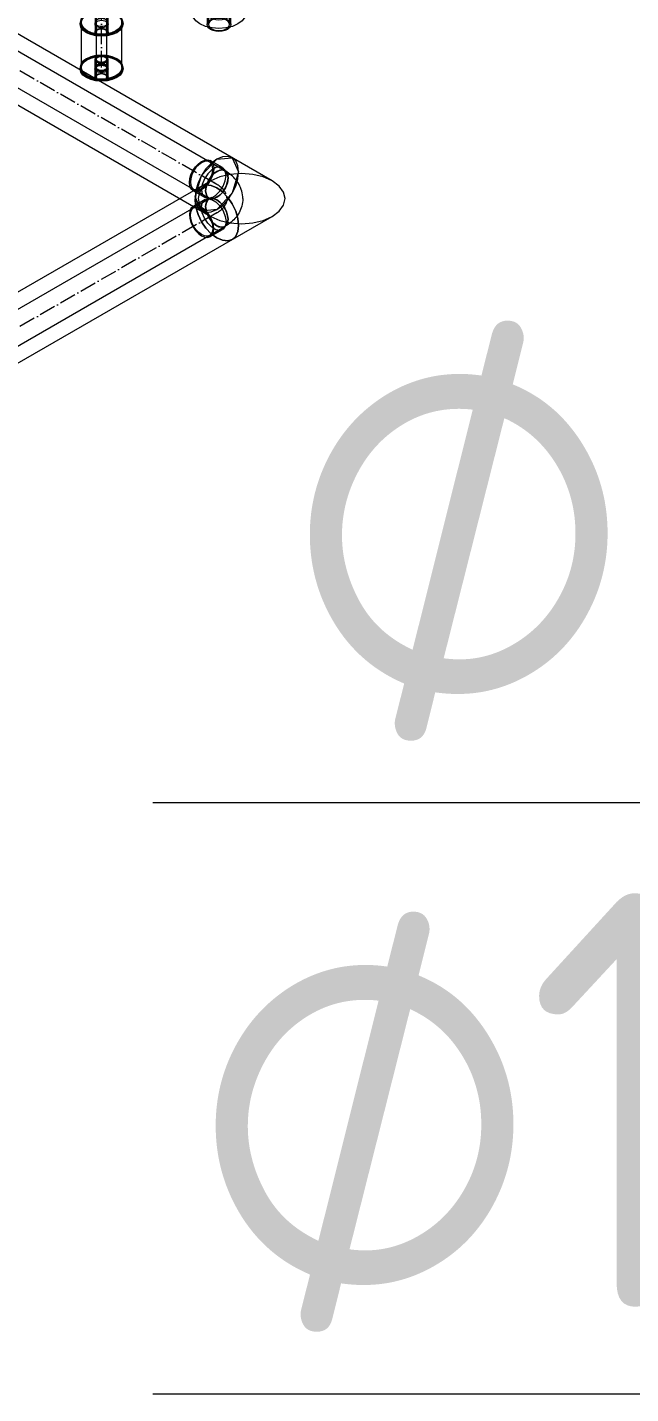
# Model space of a CAD drawing. Header units: millimetres. Extents: x -88595 to 880822, y -1054509 to -148035.
# Drawn here: x 431876 to 432240, y -326382 to -325558 of the extents above; entities that cross this region are included whole.
import ezdxf

# ---------------------------------------------------------------- set-up
doc = ezdxf.new("R2010")
doc.units = ezdxf.units.MM
doc.linetypes.add('$12$ADSK_Осевая', pattern=[14, 10, -2, 0, -2])
doc.linetypes.add('$13$ADSK_Осевая', pattern=[14, 10, -2, 0, -2])
for name, color, linetype, lineweight in [('Изоляция', 7, 'Continuous', 18), ('Марки', 7, 'Continuous', 20), ('Трубопровод', 7, 'Continuous', 18), ('Трубопроводы', 7, 'Continuous', 18)]:
    doc.layers.add(name, color=color, linetype=linetype, lineweight=lineweight)
doc.styles.add('$10$GOST Common', font='GOST_Common.ttf', dxfattribs={"width": 0.9, "height": 250})
doc.styles.add('$6$GOST Common_1', font='GOST_Common.ttf', dxfattribs={"width": 0.9, "height": 250})

# ---------------------------------------------------------------- blocks, each defined once
blk = doc.blocks.new('$0$ADSK_МедьПайка_Отвод - Отвод медный под пайку двухраструбный-3266886-В_ОВ3_3')
at = {"layer": 'Трубопроводы', "color": 134, "true_color": 0x00a6a6}
for p, q in [((-8062.68, 5019.49), (-8070.04, 5023.74)), ((-8062.24, 5020.26), (-8069.59, 5024.51)), ((-8060.84, 5018.43), (-8062.68, 5019.49)), ((-8059.83, 5017.52), (-8061.13, 5019.27)), ((-8080.01, 5006.47), (-8072.65, 5002.23)), ((-8079.56, 5007.24), (-8072.21, 5003)), ((-8072.65, 5001), (-8080.01, 4996.75)), ((-8072.21, 5000.22), (-8079.56, 4995.98)), ((-8072.21, 5003), (-8070.37, 5001.93)), ((-8070.37, 5001.29), (-8072.21, 5000.22)), ((-8071.24, 5001.77), (-8069.07, 5001.51)), ((-8069.07, 5001.71), (-8071.24, 5001.46)), ((-8070.04, 4979.48), (-8062.68, 4983.73)), ((-8069.59, 4978.71), (-8062.24, 4982.96)), ((-8062.68, 4983.73), (-8060.84, 4984.79)), ((-8061.13, 4983.95), (-8059.83, 4985.7))]:
    blk.add_line(p, q, dxfattribs=at)
for points in [[(-8082.16, 5011.24, 0), (-8081.91, 5013.58, 0), (-8081.18, 5016.06, 0), (-8080.01, 5018.5, 0), (-8078.48, 5020.73, 0), (-8076.7, 5022.6, 0), (-8074.8, 5023.99, 0), (-8072.89, 5024.81, 0), (-8071.12, 5024.98, 0), (-8069.59, 5024.51, 0), (-8068.42, 5023.43, 0), (-8067.68, 5021.8, 0), (-8067.43, 5019.74, 0)], [(-8068.06, 5019.38, 0), (-8068.29, 5021.26, 0), (-8068.97, 5022.75, 0), (-8070.04, 5023.74, 0), (-8071.43, 5024.17, 0), (-8073.05, 5024.01, 0), (-8074.8, 5023.27, 0), (-8076.54, 5022, 0), (-8078.17, 5020.28, 0), (-8079.56, 5018.24, 0), (-8080.63, 5016.01, 0), (-8081.3, 5013.75, 0), (-8081.53, 5011.6, 0)], [(-8067.43, 5019.74, 0), (-8067.68, 5017.4, 0), (-8068.42, 5014.92, 0), (-8069.59, 5012.48, 0), (-8071.12, 5010.25, 0), (-8072.89, 5008.38, 0), (-8074.8, 5006.99, 0), (-8076.7, 5006.18, 0), (-8078.48, 5006, 0), (-8080.01, 5006.47, 0), (-8081.18, 5007.56, 0), (-8081.91, 5009.18, 0), (-8082.16, 5011.24, 0)], [(-8081.53, 5011.6, 0), (-8081.3, 5009.72, 0), (-8080.63, 5008.23, 0), (-8079.56, 5007.24, 0), (-8078.17, 5006.81, 0), (-8076.54, 5006.97, 0), (-8074.8, 5007.71, 0), (-8073.05, 5008.99, 0), (-8071.43, 5010.7, 0), (-8070.04, 5012.74, 0), (-8068.97, 5014.97, 0), (-8068.29, 5017.23, 0), (-8068.06, 5019.38, 0)], [(-8060.08, 5015.5, 0), (-8060.52, 5018.15, 0), (-8061.8, 5019.97, 0), (-8063.76, 5020.74, 0), (-8066.17, 5020.36, 0), (-8068.72, 5018.88, 0), (-8071.13, 5016.48, 0), (-8073.09, 5013.45, 0), (-8074.37, 5010.16, 0), (-8074.81, 5006.99, 0)], [(-8074.81, 5006.99, 0), (-8074.37, 5004.34, 0), (-8073.09, 5002.52, 0), (-8071.13, 5001.75, 0), (-8068.72, 5002.13, 0), (-8066.17, 5003.61, 0), (-8063.76, 5006.01, 0), (-8061.8, 5009.04, 0), (-8060.52, 5012.33, 0), (-8060.08, 5015.5, 0)], [(-8072.34, 5006.3, 0), (-8071.93, 5009.19, 0), (-8070.76, 5012.2, 0), (-8068.97, 5014.98, 0), (-8066.77, 5017.17, 0), (-8064.44, 5018.52, 0), (-8062.24, 5018.86, 0), (-8060.45, 5018.16, 0), (-8059.28, 5016.5, 0), (-8058.87, 5014.07, 0)], [(-8072.34, 5006.3, 0), (-8072.11, 5008.44, 0), (-8071.44, 5010.7, 0), (-8070.37, 5012.93, 0), (-8068.97, 5014.97, 0), (-8067.35, 5016.69, 0), (-8065.61, 5017.96, 0), (-8063.86, 5018.7, 0), (-8062.24, 5018.86, 0), (-8060.84, 5018.43, 0), (-8059.77, 5017.44, 0), (-8059.1, 5015.95, 0), (-8058.87, 5014.07, 0)], [(-8049.93, 5001.61, 0), (-8049.97, 5002.75, 0), (-8050.09, 5003.89, 0), (-8050.28, 5005.01, 0), (-8050.55, 5006.11, 0), (-8050.89, 5007.17, 0), (-8051.29, 5008.21, 0), (-8051.75, 5009.21, 0), (-8052.26, 5010.17, 0), (-8052.82, 5011.08, 0), (-8053.43, 5011.96, 0), (-8054.07, 5012.79, 0), (-8054.75, 5013.59, 0), (-8055.47, 5014.34, 0), (-8056.21, 5015.06, 0), (-8056.98, 5015.74, 0), (-8057.77, 5016.38, 0), (-8058.59, 5016.99, 0), (-8059.43, 5017.56, 0), (-8060.29, 5018.1, 0), (-8060.84, 5018.43, 0)], [(-8058.87, 5014.07, 0), (-8059.28, 5011.18, 0), (-8060.45, 5008.17, 0), (-8062.24, 5005.39, 0), (-8064.44, 5003.2, 0), (-8066.77, 5001.85, 0), (-8068.97, 5001.5, 0), (-8070.76, 5002.21, 0), (-8071.93, 5003.87, 0), (-8072.34, 5006.3, 0)], [(-8058.87, 5014.07, 0), (-8059.1, 5011.93, 0), (-8059.77, 5009.66, 0), (-8060.84, 5007.43, 0), (-8062.24, 5005.39, 0), (-8063.86, 5003.68, 0), (-8065.61, 5002.41, 0), (-8067.35, 5001.67, 0), (-8068.97, 5001.5, 0), (-8070.37, 5001.93, 0), (-8071.44, 5002.93, 0), (-8072.11, 5004.41, 0), (-8072.34, 5006.3, 0)], [(-8074.81, 4996.23, 0), (-8074.36, 4998.88, 0), (-8073.09, 5000.7, 0), (-8071.13, 5001.47, 0), (-8068.72, 5001.09, 0), (-8066.16, 4999.61, 0), (-8063.76, 4997.21, 0), (-8061.8, 4994.18, 0), (-8060.52, 4990.89, 0), (-8060.08, 4987.72, 0)], [(-8058.87, 4989.15, 0), (-8059.28, 4992.04, 0), (-8060.45, 4995.06, 0), (-8062.24, 4997.83, 0), (-8064.44, 5000.02, 0), (-8066.77, 5001.37, 0), (-8068.97, 5001.72, 0), (-8070.76, 5001.02, 0), (-8071.93, 4999.35, 0), (-8072.34, 4996.93, 0)], [(-8058.87, 4989.15, 0), (-8059.1, 4991.29, 0), (-8059.77, 4993.56, 0), (-8060.84, 4995.79, 0), (-8062.24, 4997.83, 0), (-8063.86, 4999.54, 0), (-8065.61, 5000.81, 0), (-8067.35, 5001.56, 0), (-8068.97, 5001.72, 0), (-8070.37, 5001.29, 0), (-8071.44, 5000.29, 0), (-8072.11, 4998.81, 0), (-8072.34, 4996.93, 0)], [(-8068.78, 5002.54, 0), (-8068.79, 5002.53, 0), (-8068.82, 5002.49, 0), (-8068.87, 5002.42, 0), (-8068.95, 5002.33, 0), (-8069.06, 5002.22, 0), (-8069.2, 5002.1, 0), (-8069.37, 5001.96, 0), (-8069.57, 5001.8, 0), (-8069.81, 5001.64, 0), (-8070.07, 5001.47, 0), (-8070.36, 5001.29, 0), (-8070.37, 5001.29, 0)], [(-8068.78, 5000.68, 0), (-8068.79, 5000.69, 0), (-8068.82, 5000.73, 0), (-8068.87, 5000.8, 0), (-8068.95, 5000.89, 0), (-8069.06, 5001, 0), (-8069.2, 5001.12, 0), (-8069.37, 5001.27, 0), (-8069.57, 5001.42, 0), (-8069.81, 5001.58, 0), (-8070.07, 5001.75, 0), (-8070.36, 5001.93, 0), (-8070.37, 5001.93, 0)], [(-8068.98, 5001.61, 0), (-8068.97, 5001.78, 0), (-8068.96, 5001.95, 0), (-8068.93, 5002.11, 0), (-8068.9, 5002.24, 0), (-8068.86, 5002.36, 0), (-8068.83, 5002.45, 0), (-8068.8, 5002.51, 0), (-8068.78, 5002.54, 0), (-8068.78, 5002.54, 0)], [(-8068.98, 5001.61, 0), (-8068.97, 5001.44, 0), (-8068.96, 5001.27, 0), (-8068.93, 5001.11, 0), (-8068.9, 5000.98, 0), (-8068.86, 5000.86, 0), (-8068.83, 5000.78, 0), (-8068.8, 5000.71, 0), (-8068.78, 5000.68, 0), (-8068.78, 5000.68, 0)], [(-8049.93, 5001.61, 0), (-8049.97, 5000.47, 0), (-8050.09, 4999.33, 0), (-8050.28, 4998.21, 0), (-8050.55, 4997.11, 0), (-8050.89, 4996.05, 0), (-8051.29, 4995.01, 0), (-8051.75, 4994.01, 0), (-8052.26, 4993.06, 0), (-8052.82, 4992.14, 0), (-8053.43, 4991.26, 0), (-8054.07, 4990.43, 0), (-8054.75, 4989.63, 0), (-8055.47, 4988.88, 0), (-8056.21, 4988.16, 0), (-8056.98, 4987.49, 0), (-8057.77, 4986.84, 0), (-8058.59, 4986.23, 0), (-8059.43, 4985.66, 0), (-8060.29, 4985.12, 0), (-8060.84, 4984.79, 0)], [(-8067.43, 4983.48, 0), (-8067.68, 4985.82, 0), (-8068.42, 4988.3, 0), (-8069.59, 4990.74, 0), (-8071.12, 4992.97, 0), (-8072.89, 4994.84, 0), (-8074.8, 4996.23, 0), (-8076.7, 4997.04, 0), (-8078.48, 4997.22, 0), (-8080.01, 4996.75, 0), (-8081.18, 4995.66, 0), (-8081.91, 4994.04, 0), (-8082.16, 4991.98, 0)], [(-8082.16, 4991.98, 0), (-8081.91, 4989.64, 0), (-8081.18, 4987.16, 0), (-8080.01, 4984.72, 0), (-8078.48, 4982.49, 0), (-8076.7, 4980.62, 0), (-8074.8, 4979.23, 0), (-8072.89, 4978.42, 0), (-8071.12, 4978.24, 0), (-8069.59, 4978.71, 0), (-8068.42, 4979.8, 0), (-8067.68, 4981.42, 0), (-8067.43, 4983.48, 0)], [(-8081.53, 4991.62, 0), (-8081.3, 4993.5, 0), (-8080.63, 4994.99, 0), (-8079.56, 4995.98, 0), (-8078.17, 4996.41, 0), (-8076.54, 4996.25, 0), (-8074.8, 4995.51, 0), (-8073.05, 4994.24, 0), (-8071.43, 4992.52, 0), (-8070.04, 4990.48, 0), (-8068.97, 4988.25, 0), (-8068.29, 4985.99, 0), (-8068.06, 4983.84, 0)], [(-8068.06, 4983.84, 0), (-8068.29, 4981.96, 0), (-8068.97, 4980.47, 0), (-8070.04, 4979.48, 0), (-8071.43, 4979.05, 0), (-8073.05, 4979.21, 0), (-8074.8, 4979.95, 0), (-8076.54, 4981.22, 0), (-8078.17, 4982.94, 0), (-8079.56, 4984.98, 0), (-8080.63, 4987.21, 0), (-8081.3, 4989.47, 0), (-8081.53, 4991.62, 0)], [(-8060.08, 4987.72, 0), (-8060.52, 4985.07, 0), (-8061.8, 4983.25, 0), (-8063.76, 4982.49, 0), (-8066.16, 4982.86, 0), (-8068.72, 4984.34, 0), (-8071.13, 4986.74, 0), (-8073.09, 4989.77, 0), (-8074.36, 4993.06, 0), (-8074.81, 4996.23, 0)], [(-8072.34, 4996.93, 0), (-8071.93, 4994.03, 0), (-8070.76, 4991.02, 0), (-8068.97, 4988.25, 0), (-8066.77, 4986.05, 0), (-8064.44, 4984.7, 0), (-8062.24, 4984.36, 0), (-8060.45, 4985.06, 0), (-8059.28, 4986.72, 0), (-8058.87, 4989.15, 0)], [(-8072.34, 4996.93, 0), (-8072.11, 4994.78, 0), (-8071.44, 4992.52, 0), (-8070.37, 4990.29, 0), (-8068.97, 4988.25, 0), (-8067.35, 4986.53, 0), (-8065.61, 4985.26, 0), (-8063.86, 4984.52, 0), (-8062.24, 4984.36, 0), (-8060.84, 4984.79, 0), (-8059.77, 4985.78, 0), (-8059.1, 4987.27, 0), (-8058.87, 4989.15, 0)]]:
    blk.add_polyline3d(points, dxfattribs=at)
blk = doc.blocks.new('$0$ADSK_МедьПайка_Муфта - Муфта медная под пайку-V116-В_ОВ3_3')
at = {"layer": 'Трубопроводы', "color": 190, "true_color": 0x8000ff}
for p, q in [((-8138.97, 5085.51), (-8138.97, 5080.7)), ((-8138.21, 5085.51), (-8138.21, 5074.9)), ((-8131.86, 5074.9), (-8131.86, 5085.51)), ((-8131.1, 5080.7), (-8131.1, 5085.51)), ((-8138.97, 5079.72), (-8138.97, 5074.9)), ((-8131.1, 5074.9), (-8131.1, 5079.72))]:
    blk.add_line(p, q, dxfattribs=at)
for points in [[(-8132.25, 5087.12, 0), (-8133.07, 5087.48, 0), (-8134.02, 5087.71, 0), (-8135.04, 5087.79, 0), (-8136.05, 5087.71, 0), (-8137, 5087.48, 0), (-8137.82, 5087.12, 0), (-8138.44, 5086.65, 0), (-8138.84, 5086.1, 0), (-8138.97, 5085.51, 0), (-8138.84, 5084.93, 0), (-8138.44, 5084.38, 0), (-8137.82, 5083.91, 0)], [(-8132.25, 5082.3, 0), (-8133.07, 5082.66, 0), (-8134.02, 5082.89, 0), (-8135.04, 5082.97, 0), (-8136.05, 5082.89, 0), (-8137, 5082.66, 0), (-8137.82, 5082.3, 0), (-8138.44, 5081.83, 0), (-8138.84, 5081.29, 0), (-8138.97, 5080.7, 0), (-8138.84, 5080.11, 0), (-8138.44, 5079.56, 0), (-8137.82, 5079.09, 0)], [(-8137.82, 5078.11, 0), (-8138.44, 5078.58, 0), (-8138.84, 5079.13, 0), (-8138.97, 5079.72, 0), (-8138.84, 5080.31, 0), (-8138.44, 5080.85, 0), (-8137.82, 5081.32, 0), (-8137, 5081.69, 0), (-8136.05, 5081.91, 0), (-8135.04, 5081.99, 0), (-8134.02, 5081.91, 0), (-8133.07, 5081.69, 0), (-8132.25, 5081.32, 0)], [(-8138.37, 5079.49, 0), (-8138.44, 5079.55, 0), (-8138.49, 5079.62, 0), (-8138.55, 5079.68, 0), (-8138.59, 5079.74, 0), (-8138.63, 5079.79, 0), (-8138.66, 5079.85, 0), (-8138.69, 5079.9, 0), (-8138.71, 5079.95, 0), (-8138.73, 5080, 0), (-8138.75, 5080.04, 0), (-8138.76, 5080.09, 0), (-8138.76, 5080.13, 0), (-8138.77, 5080.17, 0), (-8138.77, 5080.21, 0), (-8138.77, 5080.25, 0), (-8138.76, 5080.29, 0), (-8138.76, 5080.33, 0), (-8138.75, 5080.37, 0), (-8138.73, 5080.42, 0), (-8138.71, 5080.47, 0), (-8138.69, 5080.52, 0), (-8138.66, 5080.57, 0), (-8138.63, 5080.63, 0), (-8138.59, 5080.68, 0), (-8138.54, 5080.74, 0), (-8138.49, 5080.8, 0), (-8138.43, 5080.86, 0), (-8138.37, 5080.92, 0)], [(-8137.28, 5084.22, 0), (-8137.79, 5084.6, 0), (-8138.1, 5085.04, 0), (-8138.21, 5085.51, 0), (-8138.1, 5085.99, 0), (-8137.79, 5086.43, 0), (-8137.28, 5086.81, 0), (-8136.62, 5087.1, 0), (-8135.86, 5087.29, 0), (-8135.04, 5087.35, 0), (-8134.21, 5087.29, 0), (-8133.45, 5087.1, 0), (-8132.79, 5086.81, 0)], [(-8137.82, 5083.91, 0), (-8137, 5083.55, 0), (-8136.05, 5083.32, 0), (-8135.04, 5083.24, 0), (-8134.02, 5083.32, 0), (-8133.07, 5083.55, 0), (-8132.25, 5083.91, 0), (-8131.63, 5084.38, 0), (-8131.23, 5084.93, 0), (-8131.1, 5085.51, 0), (-8131.23, 5086.1, 0), (-8131.63, 5086.65, 0), (-8132.25, 5087.12, 0)], [(-8137.82, 5079.09, 0), (-8137, 5078.73, 0), (-8136.05, 5078.5, 0), (-8135.04, 5078.43, 0), (-8134.02, 5078.5, 0), (-8133.07, 5078.73, 0), (-8132.25, 5079.09, 0), (-8131.63, 5079.56, 0), (-8131.23, 5080.11, 0), (-8131.1, 5080.7, 0), (-8131.23, 5081.29, 0), (-8131.63, 5081.83, 0), (-8132.25, 5082.3, 0)], [(-8132.25, 5081.32, 0), (-8131.63, 5080.85, 0), (-8131.23, 5080.31, 0), (-8131.1, 5079.72, 0), (-8131.23, 5079.13, 0), (-8131.63, 5078.58, 0), (-8132.25, 5078.11, 0), (-8133.07, 5077.75, 0), (-8134.02, 5077.52, 0), (-8135.04, 5077.45, 0), (-8136.05, 5077.52, 0), (-8137, 5077.75, 0), (-8137.82, 5078.11, 0)], [(-8132.79, 5086.81, 0), (-8132.29, 5086.43, 0), (-8131.97, 5085.99, 0), (-8131.86, 5085.51, 0), (-8131.97, 5085.04, 0), (-8132.29, 5084.6, 0), (-8132.79, 5084.22, 0), (-8133.45, 5083.93, 0), (-8134.21, 5083.74, 0), (-8135.04, 5083.68, 0), (-8135.86, 5083.74, 0), (-8136.62, 5083.93, 0), (-8137.28, 5084.22, 0)], [(-8131.7, 5079.49, 0), (-8131.63, 5079.55, 0), (-8131.58, 5079.62, 0), (-8131.53, 5079.68, 0), (-8131.48, 5079.74, 0), (-8131.44, 5079.79, 0), (-8131.41, 5079.85, 0), (-8131.38, 5079.9, 0), (-8131.36, 5079.95, 0), (-8131.34, 5080, 0), (-8131.32, 5080.04, 0), (-8131.31, 5080.09, 0), (-8131.31, 5080.13, 0), (-8131.3, 5080.17, 0), (-8131.3, 5080.21, 0), (-8131.3, 5080.25, 0), (-8131.31, 5080.29, 0), (-8131.31, 5080.33, 0), (-8131.32, 5080.37, 0), (-8131.34, 5080.42, 0), (-8131.36, 5080.47, 0), (-8131.38, 5080.52, 0), (-8131.41, 5080.57, 0), (-8131.44, 5080.63, 0), (-8131.48, 5080.68, 0), (-8131.53, 5080.74, 0), (-8131.58, 5080.8, 0), (-8131.64, 5080.86, 0), (-8131.7, 5080.92, 0)], [(-8137.82, 5073.29, 0), (-8138.44, 5073.76, 0), (-8138.84, 5074.31, 0), (-8138.97, 5074.9, 0), (-8138.84, 5075.49, 0), (-8138.44, 5076.04, 0), (-8137.82, 5076.51, 0), (-8137, 5076.87, 0), (-8136.05, 5077.09, 0), (-8135.04, 5077.17, 0), (-8134.02, 5077.09, 0), (-8133.07, 5076.87, 0), (-8132.25, 5076.51, 0)], [(-8132.79, 5076.2, 0), (-8133.45, 5076.49, 0), (-8134.21, 5076.67, 0), (-8135.04, 5076.73, 0), (-8135.86, 5076.67, 0), (-8136.62, 5076.49, 0), (-8137.28, 5076.2, 0), (-8137.79, 5075.82, 0), (-8138.1, 5075.37, 0), (-8138.21, 5074.9, 0), (-8138.1, 5074.43, 0), (-8137.79, 5073.98, 0), (-8137.28, 5073.6, 0)], [(-8132.25, 5076.51, 0), (-8131.63, 5076.04, 0), (-8131.23, 5075.49, 0), (-8131.1, 5074.9, 0), (-8131.23, 5074.31, 0), (-8131.63, 5073.76, 0), (-8132.25, 5073.29, 0), (-8133.07, 5072.93, 0), (-8134.02, 5072.71, 0), (-8135.04, 5072.63, 0), (-8136.05, 5072.71, 0), (-8137, 5072.93, 0), (-8137.82, 5073.29, 0)], [(-8137.28, 5073.6, 0), (-8136.62, 5073.31, 0), (-8135.86, 5073.13, 0), (-8135.04, 5073.07, 0), (-8134.21, 5073.13, 0), (-8133.45, 5073.31, 0), (-8132.79, 5073.6, 0), (-8132.29, 5073.98, 0), (-8131.97, 5074.43, 0), (-8131.86, 5074.9, 0), (-8131.97, 5075.37, 0), (-8132.29, 5075.82, 0), (-8132.79, 5076.2, 0)]]:
    blk.add_polyline3d(points, dxfattribs=at)
blk = doc.blocks.new('$0$ADSK_МедьПайка_Муфта - Муфта медная под пайку-V117-В_ОВ3_3')
at = {"layer": 'Трубопроводы', "color": 134, "true_color": 0x00a6a6}
for p, q in [((-8071.48, 5122.02), (-8071.48, 5115.24)), ((-8070.67, 5122.02), (-8070.67, 5106.51)), ((-8057.97, 5106.51), (-8057.97, 5122.02)), ((-8057.16, 5115.24), (-8057.16, 5122.02)), ((-8071.48, 5113.28), (-8071.48, 5106.51)), ((-8057.16, 5106.51), (-8057.16, 5113.28))]:
    blk.add_line(p, q, dxfattribs=at)
for points in [[(-8064.32, 5126.15, 0), (-8066.18, 5126.01, 0), (-8067.9, 5125.6, 0), (-8069.39, 5124.94, 0), (-8070.53, 5124.09, 0), (-8071.24, 5123.09, 0), (-8071.48, 5122.02, 0), (-8071.24, 5120.95, 0), (-8070.53, 5119.95, 0), (-8069.39, 5119.1, 0), (-8067.9, 5118.44, 0), (-8066.18, 5118.03, 0), (-8064.32, 5117.89, 0)], [(-8064.32, 5118.35, 0), (-8065.97, 5118.48, 0), (-8067.5, 5118.84, 0), (-8068.81, 5119.43, 0), (-8069.82, 5120.19, 0), (-8070.46, 5121.07, 0), (-8070.67, 5122.02, 0), (-8070.46, 5122.97, 0), (-8069.82, 5123.85, 0), (-8068.81, 5124.61, 0), (-8067.5, 5125.19, 0), (-8065.97, 5125.56, 0), (-8064.32, 5125.69, 0)], [(-8064.32, 5117.89, 0), (-8062.47, 5118.03, 0), (-8060.74, 5118.44, 0), (-8059.26, 5119.1, 0), (-8058.12, 5119.95, 0), (-8057.41, 5120.95, 0), (-8057.16, 5122.02, 0), (-8057.41, 5123.09, 0), (-8058.12, 5124.09, 0), (-8059.26, 5124.94, 0), (-8060.74, 5125.6, 0), (-8062.47, 5126.01, 0), (-8064.32, 5126.15, 0)], [(-8064.32, 5125.69, 0), (-8062.68, 5125.56, 0), (-8061.15, 5125.19, 0), (-8059.83, 5124.61, 0), (-8058.83, 5123.85, 0), (-8058.19, 5122.97, 0), (-8057.97, 5122.02, 0), (-8058.19, 5121.07, 0), (-8058.83, 5120.19, 0), (-8059.83, 5119.43, 0), (-8061.15, 5118.84, 0), (-8062.68, 5118.48, 0), (-8064.32, 5118.35, 0)], [(-8064.32, 5119.38, 0), (-8066.18, 5119.24, 0), (-8067.9, 5118.82, 0), (-8069.39, 5118.17, 0), (-8070.53, 5117.31, 0), (-8071.24, 5116.31, 0), (-8071.48, 5115.24, 0), (-8071.24, 5114.17, 0), (-8070.53, 5113.18, 0), (-8069.39, 5112.32, 0), (-8067.9, 5111.66, 0), (-8066.18, 5111.25, 0), (-8064.32, 5111.11, 0)], [(-8064.32, 5109.15, 0), (-8066.18, 5109.29, 0), (-8067.9, 5109.7, 0), (-8069.39, 5110.36, 0), (-8070.53, 5111.22, 0), (-8071.24, 5112.21, 0), (-8071.48, 5113.28, 0), (-8071.24, 5114.35, 0), (-8070.53, 5115.35, 0), (-8069.39, 5116.21, 0), (-8067.9, 5116.86, 0), (-8066.18, 5117.28, 0), (-8064.32, 5117.42, 0)], [(-8070.39, 5115.48, 0), (-8070.51, 5115.36, 0), (-8070.61, 5115.26, 0), (-8070.7, 5115.15, 0), (-8070.78, 5115.05, 0), (-8070.85, 5114.95, 0), (-8070.91, 5114.86, 0), (-8070.95, 5114.77, 0), (-8070.99, 5114.68, 0), (-8071.02, 5114.6, 0), (-8071.05, 5114.53, 0), (-8071.06, 5114.46, 0), (-8071.08, 5114.39, 0), (-8071.08, 5114.32, 0), (-8071.08, 5114.26, 0), (-8071.08, 5114.2, 0), (-8071.08, 5114.13, 0), (-8071.06, 5114.06, 0), (-8071.05, 5113.99, 0), (-8071.02, 5113.92, 0), (-8070.99, 5113.84, 0), (-8070.95, 5113.75, 0), (-8070.9, 5113.66, 0), (-8070.85, 5113.57, 0), (-8070.78, 5113.47, 0), (-8070.7, 5113.37, 0), (-8070.61, 5113.26, 0), (-8070.5, 5113.16, 0), (-8070.39, 5113.05, 0)], [(-8064.32, 5111.11, 0), (-8062.47, 5111.25, 0), (-8060.74, 5111.66, 0), (-8059.26, 5112.32, 0), (-8058.12, 5113.18, 0), (-8057.41, 5114.17, 0), (-8057.16, 5115.24, 0), (-8057.41, 5116.31, 0), (-8058.12, 5117.31, 0), (-8059.26, 5118.17, 0), (-8060.74, 5118.82, 0), (-8062.47, 5119.24, 0), (-8064.32, 5119.38, 0)], [(-8064.32, 5117.42, 0), (-8062.47, 5117.28, 0), (-8060.74, 5116.86, 0), (-8059.26, 5116.21, 0), (-8058.12, 5115.35, 0), (-8057.41, 5114.35, 0), (-8057.16, 5113.28, 0), (-8057.41, 5112.21, 0), (-8058.12, 5111.22, 0), (-8059.26, 5110.36, 0), (-8060.74, 5109.7, 0), (-8062.47, 5109.29, 0), (-8064.32, 5109.15, 0)], [(-8058.25, 5115.48, 0), (-8058.14, 5115.36, 0), (-8058.04, 5115.26, 0), (-8057.95, 5115.15, 0), (-8057.87, 5115.05, 0), (-8057.8, 5114.95, 0), (-8057.74, 5114.86, 0), (-8057.7, 5114.77, 0), (-8057.66, 5114.68, 0), (-8057.63, 5114.6, 0), (-8057.6, 5114.53, 0), (-8057.59, 5114.46, 0), (-8057.57, 5114.39, 0), (-8057.57, 5114.32, 0), (-8057.56, 5114.26, 0), (-8057.57, 5114.2, 0), (-8057.57, 5114.13, 0), (-8057.59, 5114.06, 0), (-8057.6, 5113.99, 0), (-8057.63, 5113.92, 0), (-8057.66, 5113.84, 0), (-8057.7, 5113.75, 0), (-8057.75, 5113.66, 0), (-8057.8, 5113.57, 0), (-8057.87, 5113.47, 0), (-8057.95, 5113.37, 0), (-8058.04, 5113.26, 0), (-8058.15, 5113.16, 0), (-8058.25, 5113.05, 0)], [(-8064.32, 5102.37, 0), (-8066.18, 5102.51, 0), (-8067.9, 5102.93, 0), (-8069.39, 5103.58, 0), (-8070.53, 5104.44, 0), (-8071.24, 5105.44, 0), (-8071.48, 5106.51, 0), (-8071.24, 5107.58, 0), (-8070.53, 5108.57, 0), (-8069.39, 5109.43, 0), (-8067.9, 5110.09, 0), (-8066.18, 5110.5, 0), (-8064.32, 5110.64, 0)], [(-8064.32, 5110.17, 0), (-8065.97, 5110.05, 0), (-8067.5, 5109.68, 0), (-8068.81, 5109.1, 0), (-8069.82, 5108.34, 0), (-8070.46, 5107.45, 0), (-8070.67, 5106.51, 0), (-8070.46, 5105.56, 0), (-8069.82, 5104.67, 0), (-8068.81, 5103.91, 0), (-8067.5, 5103.33, 0), (-8065.97, 5102.96, 0), (-8064.32, 5102.84, 0)], [(-8064.32, 5110.64, 0), (-8062.47, 5110.5, 0), (-8060.74, 5110.09, 0), (-8059.26, 5109.43, 0), (-8058.12, 5108.57, 0), (-8057.41, 5107.58, 0), (-8057.16, 5106.51, 0), (-8057.41, 5105.44, 0), (-8058.12, 5104.44, 0), (-8059.26, 5103.58, 0), (-8060.74, 5102.93, 0), (-8062.47, 5102.51, 0), (-8064.32, 5102.37, 0)], [(-8064.32, 5102.84, 0), (-8062.68, 5102.96, 0), (-8061.15, 5103.33, 0), (-8059.83, 5103.91, 0), (-8058.83, 5104.67, 0), (-8058.19, 5105.56, 0), (-8057.97, 5106.51, 0), (-8058.19, 5107.45, 0), (-8058.83, 5108.34, 0), (-8059.83, 5109.1, 0), (-8061.15, 5109.68, 0), (-8062.68, 5110.05, 0), (-8064.32, 5110.17, 0)]]:
    blk.add_polyline3d(points, dxfattribs=at)
blk = doc.blocks.new('$0$ADSK_МедьПайка_Муфта - Муфта медная под пайку-91183-В_ОВ3_3')
at = {"layer": 'Трубопроводы', "color": 190, "true_color": 0x8000ff}
for p, q in [((-8421.53, 4978.3), (-8421.53, 4973.49)), ((-8420.77, 4978.3), (-8420.77, 4967.69)), ((-8414.42, 4967.69), (-8414.42, 4978.3)), ((-8413.66, 4973.49), (-8413.66, 4978.3)), ((-8421.53, 4972.51), (-8421.53, 4967.69)), ((-8413.66, 4967.69), (-8413.66, 4972.51))]:
    blk.add_line(p, q, dxfattribs=at)
for points in [[(-8414.82, 4979.91, 0), (-8415.63, 4980.27, 0), (-8416.58, 4980.5, 0), (-8417.6, 4980.58, 0), (-8418.62, 4980.5, 0), (-8419.57, 4980.27, 0), (-8420.38, 4979.91, 0), (-8421.01, 4979.44, 0), (-8421.4, 4978.89, 0), (-8421.53, 4978.3, 0), (-8421.4, 4977.72, 0), (-8421.01, 4977.17, 0), (-8420.38, 4976.7, 0)], [(-8414.82, 4975.09, 0), (-8415.63, 4975.45, 0), (-8416.58, 4975.68, 0), (-8417.6, 4975.76, 0), (-8418.62, 4975.68, 0), (-8419.57, 4975.45, 0), (-8420.38, 4975.09, 0), (-8421.01, 4974.62, 0), (-8421.4, 4974.07, 0), (-8421.53, 4973.49, 0), (-8421.4, 4972.9, 0), (-8421.01, 4972.35, 0), (-8420.38, 4971.88, 0)], [(-8420.38, 4970.9, 0), (-8421.01, 4971.37, 0), (-8421.4, 4971.92, 0), (-8421.53, 4972.51, 0), (-8421.4, 4973.09, 0), (-8421.01, 4973.64, 0), (-8420.38, 4974.11, 0), (-8419.57, 4974.47, 0), (-8418.62, 4974.7, 0), (-8417.6, 4974.78, 0), (-8416.58, 4974.7, 0), (-8415.63, 4974.47, 0), (-8414.82, 4974.11, 0)], [(-8420.93, 4973.71, 0), (-8421, 4973.65, 0), (-8421.06, 4973.59, 0), (-8421.11, 4973.53, 0), (-8421.15, 4973.47, 0), (-8421.19, 4973.41, 0), (-8421.23, 4973.36, 0), (-8421.25, 4973.3, 0), (-8421.28, 4973.25, 0), (-8421.3, 4973.21, 0), (-8421.31, 4973.16, 0), (-8421.32, 4973.12, 0), (-8421.33, 4973.08, 0), (-8421.33, 4973.04, 0), (-8421.33, 4973, 0), (-8421.33, 4972.96, 0), (-8421.33, 4972.91, 0), (-8421.32, 4972.87, 0), (-8421.31, 4972.83, 0), (-8421.29, 4972.78, 0), (-8421.28, 4972.74, 0), (-8421.25, 4972.69, 0), (-8421.22, 4972.63, 0), (-8421.19, 4972.58, 0), (-8421.15, 4972.52, 0), (-8421.11, 4972.46, 0), (-8421.05, 4972.4, 0), (-8421, 4972.34, 0), (-8420.93, 4972.28, 0)], [(-8419.84, 4977.01, 0), (-8420.35, 4977.39, 0), (-8420.67, 4977.83, 0), (-8420.77, 4978.3, 0), (-8420.67, 4978.78, 0), (-8420.35, 4979.22, 0), (-8419.84, 4979.6, 0), (-8419.19, 4979.89, 0), (-8418.42, 4980.07, 0), (-8417.6, 4980.14, 0), (-8416.78, 4980.07, 0), (-8416.01, 4979.89, 0), (-8415.35, 4979.6, 0)], [(-8420.38, 4976.7, 0), (-8419.57, 4976.34, 0), (-8418.62, 4976.11, 0), (-8417.6, 4976.03, 0), (-8416.58, 4976.11, 0), (-8415.63, 4976.34, 0), (-8414.82, 4976.7, 0), (-8414.19, 4977.17, 0), (-8413.8, 4977.72, 0), (-8413.66, 4978.3, 0), (-8413.8, 4978.89, 0), (-8414.19, 4979.44, 0), (-8414.82, 4979.91, 0)], [(-8420.38, 4971.88, 0), (-8419.57, 4971.52, 0), (-8418.62, 4971.29, 0), (-8417.6, 4971.21, 0), (-8416.58, 4971.29, 0), (-8415.63, 4971.52, 0), (-8414.82, 4971.88, 0), (-8414.19, 4972.35, 0), (-8413.8, 4972.9, 0), (-8413.66, 4973.49, 0), (-8413.8, 4974.07, 0), (-8414.19, 4974.62, 0), (-8414.82, 4975.09, 0)], [(-8414.82, 4974.11, 0), (-8414.19, 4973.64, 0), (-8413.8, 4973.09, 0), (-8413.66, 4972.51, 0), (-8413.8, 4971.92, 0), (-8414.19, 4971.37, 0), (-8414.82, 4970.9, 0), (-8415.63, 4970.54, 0), (-8416.58, 4970.31, 0), (-8417.6, 4970.23, 0), (-8418.62, 4970.31, 0), (-8419.57, 4970.54, 0), (-8420.38, 4970.9, 0)], [(-8415.35, 4979.6, 0), (-8414.85, 4979.22, 0), (-8414.53, 4978.78, 0), (-8414.42, 4978.3, 0), (-8414.53, 4977.83, 0), (-8414.85, 4977.39, 0), (-8415.35, 4977.01, 0), (-8416.01, 4976.72, 0), (-8416.78, 4976.53, 0), (-8417.6, 4976.47, 0), (-8418.42, 4976.53, 0), (-8419.19, 4976.72, 0), (-8419.84, 4977.01, 0)], [(-8414.26, 4973.71, 0), (-8414.2, 4973.65, 0), (-8414.14, 4973.59, 0), (-8414.09, 4973.53, 0), (-8414.04, 4973.47, 0), (-8414, 4973.41, 0), (-8413.97, 4973.36, 0), (-8413.94, 4973.3, 0), (-8413.92, 4973.25, 0), (-8413.9, 4973.21, 0), (-8413.89, 4973.16, 0), (-8413.88, 4973.12, 0), (-8413.87, 4973.08, 0), (-8413.86, 4973.04, 0), (-8413.86, 4973, 0), (-8413.86, 4972.96, 0), (-8413.87, 4972.91, 0), (-8413.88, 4972.87, 0), (-8413.89, 4972.83, 0), (-8413.9, 4972.78, 0), (-8413.92, 4972.74, 0), (-8413.94, 4972.69, 0), (-8413.97, 4972.63, 0), (-8414.01, 4972.58, 0), (-8414.04, 4972.52, 0), (-8414.09, 4972.46, 0), (-8414.14, 4972.4, 0), (-8414.2, 4972.34, 0), (-8414.26, 4972.28, 0)], [(-8420.38, 4966.08, 0), (-8421.01, 4966.55, 0), (-8421.4, 4967.1, 0), (-8421.53, 4967.69, 0), (-8421.4, 4968.28, 0), (-8421.01, 4968.83, 0), (-8420.38, 4969.3, 0), (-8419.57, 4969.66, 0), (-8418.62, 4969.88, 0), (-8417.6, 4969.96, 0), (-8416.58, 4969.88, 0), (-8415.63, 4969.66, 0), (-8414.82, 4969.3, 0)], [(-8415.35, 4968.99, 0), (-8416.01, 4969.28, 0), (-8416.78, 4969.46, 0), (-8417.6, 4969.52, 0), (-8418.42, 4969.46, 0), (-8419.19, 4969.28, 0), (-8419.84, 4968.99, 0), (-8420.35, 4968.61, 0), (-8420.67, 4968.16, 0), (-8420.77, 4967.69, 0), (-8420.67, 4967.21, 0), (-8420.35, 4966.77, 0), (-8419.84, 4966.39, 0)], [(-8414.82, 4969.3, 0), (-8414.19, 4968.83, 0), (-8413.8, 4968.28, 0), (-8413.66, 4967.69, 0), (-8413.8, 4967.1, 0), (-8414.19, 4966.55, 0), (-8414.82, 4966.08, 0), (-8415.63, 4965.72, 0), (-8416.58, 4965.49, 0), (-8417.6, 4965.42, 0), (-8418.62, 4965.49, 0), (-8419.57, 4965.72, 0), (-8420.38, 4966.08, 0)], [(-8419.84, 4966.39, 0), (-8419.19, 4966.1, 0), (-8418.42, 4965.92, 0), (-8417.6, 4965.86, 0), (-8416.78, 4965.92, 0), (-8416.01, 4966.1, 0), (-8415.35, 4966.39, 0), (-8414.85, 4966.77, 0), (-8414.53, 4967.21, 0), (-8414.42, 4967.69, 0), (-8414.53, 4968.16, 0), (-8414.85, 4968.61, 0), (-8415.35, 4968.99, 0)]]:
    blk.add_polyline3d(points, dxfattribs=at)
blk = doc.blocks.new('$0$ADSK_M_Трубы - Диаметр_10-3265709-В_ОВ3_3')
at = {"layer": 'Марки'}
blk.add_line((-19808.77, 11394.76), (-18808.77, 11394.76), dxfattribs=at)

msp = doc.modelspace()

# ---------------------------------------------------------------- linework, layer by layer
at = {"layer": 'Изоляция', "color": 190, "true_color": 0x8000ff}
for p, q in [((431908.97, -321952.71), (431908.97, -325582.58)), ((431933.32, -325582.58), (431933.32, -321952.71)), ((431908.21, -325582.58), (431908.21, -325583.39)), ((431934.08, -325583.39), (431934.08, -325582.58))]:
    msp.add_line(p, q, dxfattribs=at)
at = {"layer": 'Изоляция', "color": 134, "true_color": 0x00a6a6}
for p, q in [((432023.95, -325650.89), (431790.14, -325515.9)), ((431753.09, -325537.29), (431986.9, -325672.28)), ((431986.9, -325650.89), (431382.85, -325999.64)), ((431382.85, -326042.42), (432023.95, -325672.28))]:
    msp.add_line(p, q, dxfattribs=at)
at = {"layer": 'Изоляция', "color": 190, "true_color": 0x8000ff}
for points in [[(431912, -325550.21, 0), (431909.95, -325551.75, 0), (431908.65, -325553.56, 0), (431908.21, -325555.49, 0), (431908.65, -325557.42, 0), (431909.95, -325559.22, 0), (431912, -325560.77, 0)], [(431912, -325561.59, 0), (431909.95, -325560.04, 0), (431908.65, -325558.24, 0), (431908.21, -325556.31, 0), (431908.65, -325554.37, 0), (431909.95, -325552.57, 0), (431912, -325551.02, 0)], [(431912.54, -325560.46, 0), (431910.6, -325559, 0), (431909.39, -325557.31, 0), (431908.97, -325555.49, 0), (431909.39, -325553.67, 0), (431910.6, -325551.97, 0), (431912.54, -325550.52, 0)], [(431929.76, -325550.52, 0), (431931.69, -325551.97, 0), (431932.91, -325553.67, 0), (431933.32, -325555.49, 0), (431932.91, -325557.31, 0), (431931.69, -325559, 0), (431929.76, -325560.46, 0)], [(431930.29, -325560.77, 0), (431932.35, -325559.22, 0), (431933.64, -325557.42, 0), (431934.08, -325555.49, 0), (431933.64, -325553.56, 0), (431932.35, -325551.75, 0), (431930.29, -325550.21, 0)], [(431930.29, -325551.02, 0), (431932.35, -325552.57, 0), (431933.64, -325554.37, 0), (431934.08, -325556.31, 0), (431933.64, -325558.24, 0), (431932.35, -325560.04, 0), (431930.29, -325561.59, 0)], [(431912, -325560.77, 0), (431914.68, -325561.96, 0), (431917.8, -325562.7, 0), (431921.15, -325562.96, 0), (431924.5, -325562.7, 0), (431927.62, -325561.96, 0), (431930.29, -325560.77, 0)], [(431930.29, -325561.59, 0), (431927.62, -325562.77, 0), (431924.5, -325563.52, 0), (431921.15, -325563.77, 0), (431917.8, -325563.52, 0), (431914.68, -325562.77, 0), (431912, -325561.59, 0)], [(431929.76, -325560.46, 0), (431927.24, -325561.58, 0), (431924.3, -325562.28, 0), (431921.15, -325562.52, 0), (431918, -325562.28, 0), (431915.06, -325561.58, 0), (431912.54, -325560.46, 0)], [(431912, -325577.3, 0), (431909.95, -325578.84, 0), (431908.65, -325580.64, 0), (431908.21, -325582.58, 0), (431908.65, -325584.51, 0), (431909.95, -325586.31, 0), (431912, -325587.86, 0)], [(431912, -325588.67, 0), (431909.95, -325587.13, 0), (431908.65, -325585.33, 0), (431908.21, -325583.39, 0), (431908.65, -325581.46, 0), (431909.95, -325579.66, 0), (431912, -325578.11, 0)], [(431912.54, -325587.55, 0), (431910.6, -325586.09, 0), (431909.39, -325584.4, 0), (431908.97, -325582.58, 0), (431909.39, -325580.76, 0), (431910.6, -325579.06, 0), (431912.54, -325577.61, 0)], [(431930.29, -325577.3, 0), (431927.62, -325576.11, 0), (431924.5, -325575.36, 0), (431921.15, -325575.11, 0), (431917.8, -325575.36, 0), (431914.68, -325576.11, 0), (431912, -325577.3, 0)], [(431912, -325578.11, 0), (431914.68, -325576.93, 0), (431917.8, -325576.18, 0), (431921.15, -325575.93, 0), (431924.5, -325576.18, 0), (431927.62, -325576.93, 0), (431930.29, -325578.11, 0)], [(431912.54, -325577.61, 0), (431915.06, -325576.49, 0), (431918, -325575.79, 0), (431921.15, -325575.55, 0), (431924.3, -325575.79, 0), (431927.24, -325576.49, 0), (431929.76, -325577.61, 0)], [(431929.76, -325577.61, 0), (431931.69, -325579.06, 0), (431932.91, -325580.76, 0), (431933.32, -325582.58, 0), (431932.91, -325584.4, 0), (431931.69, -325586.09, 0), (431929.76, -325587.55, 0)], [(431930.29, -325587.86, 0), (431932.35, -325586.31, 0), (431933.64, -325584.51, 0), (431934.08, -325582.58, 0), (431933.64, -325580.64, 0), (431932.35, -325578.84, 0), (431930.29, -325577.3, 0)], [(431930.29, -325578.11, 0), (431932.35, -325579.66, 0), (431933.64, -325581.46, 0), (431934.08, -325583.39, 0), (431933.64, -325585.33, 0), (431932.35, -325587.13, 0), (431930.29, -325588.67, 0)], [(431912, -325587.86, 0), (431914.68, -325589.05, 0), (431917.8, -325589.79, 0), (431921.15, -325590.05, 0), (431924.5, -325589.79, 0), (431927.62, -325589.05, 0), (431930.29, -325587.86, 0)], [(431929.76, -325587.55, 0), (431927.24, -325588.67, 0), (431924.3, -325589.37, 0), (431921.15, -325589.61, 0), (431918, -325589.37, 0), (431915.06, -325588.67, 0), (431912.54, -325587.55, 0)], [(431930.29, -325588.67, 0), (431927.62, -325589.86, 0), (431924.5, -325590.61, 0), (431921.15, -325590.86, 0), (431917.8, -325590.61, 0), (431914.68, -325589.86, 0), (431912, -325588.67, 0)]]:
    msp.add_polyline3d(points, dxfattribs=at)
at = {"layer": 'Изоляция', "color": 134, "true_color": 0x00a6a6}
for points in [[(431991.86, -325559.08, 0), (431987.68, -325558.76, 0), (431983.78, -325557.83, 0), (431980.43, -325556.34, 0), (431977.86, -325554.41, 0), (431976.25, -325552.16, 0), (431975.7, -325549.75, 0)], [(432008.02, -325549.75, 0), (432007.47, -325552.16, 0), (432005.85, -325554.41, 0), (432003.29, -325556.34, 0), (431999.94, -325557.83, 0), (431996.04, -325558.76, 0), (431991.86, -325559.08, 0)], [(432003.68, -325645.45, 0), (432003.23, -325641.79, 0), (432001.92, -325638.9, 0), (431999.84, -325636.97, 0), (431997.13, -325636.13, 0), (431993.97, -325636.44, 0), (431990.58, -325637.88, 0)], [(431990.58, -325637.88, 0), (431999.84, -325636.97, 0), (432003.68, -325645.45, 0)], [(431990.58, -325637.88, 0), (431987.19, -325640.36, 0), (431984.03, -325643.69, 0), (431981.32, -325647.66, 0), (431979.23, -325652, 0), (431977.92, -325656.4, 0), (431977.48, -325660.57, 0)], [(431977.48, -325660.57, 0), (431981.32, -325647.66, 0), (431990.58, -325637.88, 0)], [(431990.58, -325668.14, 0), (431993.97, -325665.66, 0), (431997.13, -325662.33, 0), (431999.84, -325658.36, 0), (432001.92, -325654.02, 0), (432003.23, -325649.62, 0), (432003.68, -325645.45, 0)], [(432003.68, -325645.45, 0), (431999.84, -325658.36, 0), (431990.58, -325668.14, 0)], [(431977.48, -325662.59, 0), (431977.92, -325658.94, 0), (431979.23, -325656.04, 0), (431981.32, -325654.11, 0), (431984.03, -325653.28, 0), (431987.19, -325653.59, 0), (431990.58, -325655.03, 0)], [(431990.58, -325655.03, 0), (431987.19, -325653.59, 0), (431984.03, -325653.28, 0), (431981.32, -325654.11, 0), (431979.23, -325656.04, 0), (431977.92, -325658.94, 0), (431977.48, -325662.59, 0)], [(432005.43, -325646.46, 0), (431998.65, -325646.97, 0), (431992.33, -325648.48, 0), (431986.9, -325650.89, 0), (431982.74, -325654.02, 0), (431980.12, -325657.67, 0), (431979.23, -325661.58, 0)], [(432031.63, -325661.58, 0), (432030.73, -325657.67, 0), (432028.12, -325654.02, 0), (432023.95, -325650.89, 0), (432018.53, -325648.48, 0), (432012.21, -325646.97, 0), (432005.43, -325646.46, 0)], [(431977.48, -325660.57, 0), (431977.92, -325664.23, 0), (431979.23, -325667.12, 0), (431981.32, -325669.05, 0), (431984.03, -325669.89, 0), (431987.19, -325669.58, 0), (431990.58, -325668.14, 0)], [(431990.58, -325668.14, 0), (431981.32, -325669.05, 0), (431977.48, -325660.57, 0)], [(431979.23, -325661.58, 0), (431980.12, -325665.5, 0), (431982.74, -325669.15, 0), (431986.9, -325672.28, 0), (431992.33, -325674.68, 0), (431998.65, -325676.19, 0), (432005.43, -325676.71, 0)], [(431990.58, -325655.03, 0), (431993.97, -325657.5, 0), (431997.13, -325660.84, 0), (431999.84, -325664.81, 0), (432001.92, -325669.14, 0), (432003.23, -325673.55, 0), (432003.68, -325677.72, 0)], [(432003.68, -325677.72, 0), (432003.23, -325673.55, 0), (432001.92, -325669.14, 0), (431999.84, -325664.81, 0), (431997.13, -325660.84, 0), (431993.97, -325657.5, 0), (431990.58, -325655.03, 0)], [(432005.43, -325676.71, 0), (432012.21, -325676.19, 0), (432018.53, -325674.68, 0), (432023.95, -325672.28, 0), (432028.12, -325669.15, 0), (432030.73, -325665.5, 0), (432031.63, -325661.58, 0)], [(431990.58, -325685.28, 0), (431987.19, -325682.81, 0), (431984.03, -325679.47, 0), (431981.32, -325675.5, 0), (431979.23, -325671.17, 0), (431977.92, -325666.77, 0), (431977.48, -325662.59, 0)], [(431977.48, -325662.59, 0), (431977.92, -325666.77, 0), (431979.23, -325671.17, 0), (431981.32, -325675.5, 0), (431984.03, -325679.47, 0), (431987.19, -325682.81, 0), (431990.58, -325685.28, 0)], [(432003.68, -325677.72, 0), (432003.23, -325681.38, 0), (432001.92, -325684.27, 0), (431999.84, -325686.2, 0), (431997.13, -325687.04, 0), (431993.97, -325686.72, 0), (431990.58, -325685.28, 0)], [(431990.58, -325685.28, 0), (431993.97, -325686.72, 0), (431997.13, -325687.04, 0), (431999.84, -325686.2, 0), (432001.92, -325684.27, 0), (432003.23, -325681.38, 0), (432003.68, -325677.72, 0)]]:
    msp.add_polyline3d(points, dxfattribs=at)
at = {"layer": 'Трубопровод', "color": 190, "true_color": 0x8000ff}
for p, q in [((431917.97, -321952.71), (431917.97, -325582.58)), ((431924.32, -325582.58), (431924.32, -321952.71))]:
    msp.add_line(p, q, dxfattribs=at)
at = {"layer": 'Трубопровод', "color": 190, "linetype": '$12$ADSK_Осевая', "true_color": 0x8000ff}
msp.add_line((431921.15, -325582.58), (431921.15, -321973.56), dxfattribs=at)
msp.add_line((431921.15, -325582.58), (431921.15, -321973.56), dxfattribs=at)
at = {"layer": 'Трубопровод', "color": 134, "true_color": 0x00a6a6}
for p, q in [((431995.34, -325644.76), (431791.23, -325526.92)), ((431781.7, -325543.41), (431985.82, -325661.26)), ((431985.82, -325661.91), (431392.94, -326004.21)), ((431402.46, -326020.7), (431995.34, -325678.4))]:
    msp.add_line(p, q, dxfattribs=at)
at = {"layer": 'Трубопровод', "color": 134, "linetype": '$12$ADSK_Осевая', "true_color": 0x00a6a6}
for p, q in [((431990.58, -325653.01), (431786.47, -325535.17)), ((431990.58, -325653.01), (431786.47, -325535.17)), ((431990.58, -325670.16), (431397.7, -326012.45)), ((431990.58, -325670.16), (431397.7, -326012.45))]:
    msp.add_line(p, q, dxfattribs=at)
at = {"layer": 'Трубопровод', "color": 190, "true_color": 0x8000ff}
for points in [[(431918.9, -325583.87, 0), (431918.4, -325583.49, 0), (431918.08, -325583.05, 0), (431917.97, -325582.58, 0), (431918.08, -325582.1, 0), (431918.4, -325581.66, 0), (431918.9, -325581.28, 0)], [(431918.9, -325581.28, 0), (431919.56, -325580.99, 0), (431920.33, -325580.81, 0), (431921.15, -325580.74, 0), (431921.97, -325580.81, 0), (431922.74, -325580.99, 0), (431923.39, -325581.28, 0)], [(431923.39, -325583.87, 0), (431922.74, -325584.17, 0), (431921.97, -325584.35, 0), (431921.15, -325584.41, 0), (431920.33, -325584.35, 0), (431919.56, -325584.17, 0), (431918.9, -325583.87, 0)], [(431923.39, -325581.28, 0), (431923.9, -325581.66, 0), (431924.21, -325582.1, 0), (431924.32, -325582.58, 0), (431924.21, -325583.05, 0), (431923.9, -325583.49, 0), (431923.39, -325583.87, 0)]]:
    msp.add_polyline3d(points, dxfattribs=at)
at = {"layer": 'Трубопровод', "color": 134, "true_color": 0x00a6a6}
for points in [[(431990.58, -325645.23, 0), (431988.83, -325646.5, 0), (431987.21, -325648.22, 0), (431985.82, -325650.26, 0), (431984.74, -325652.49, 0), (431984.07, -325654.75, 0), (431983.84, -325656.9, 0)], [(431997.31, -325649.12, 0), (431997.08, -325647.24, 0), (431996.41, -325645.75, 0), (431995.34, -325644.76, 0), (431993.95, -325644.33, 0), (431992.32, -325644.49, 0), (431990.58, -325645.23, 0)], [(431990.58, -325660.79, 0), (431992.32, -325659.52, 0), (431993.95, -325657.8, 0), (431995.34, -325655.76, 0), (431996.41, -325653.53, 0), (431997.08, -325651.27, 0), (431997.31, -325649.12, 0)], [(431983.84, -325656.9, 0), (431984.07, -325658.78, 0), (431984.74, -325660.27, 0), (431985.82, -325661.26, 0), (431987.21, -325661.69, 0), (431988.83, -325661.53, 0), (431990.58, -325660.79, 0)], [(431983.84, -325666.27, 0), (431984.07, -325664.39, 0), (431984.74, -325662.9, 0), (431985.82, -325661.91, 0), (431987.21, -325661.48, 0), (431988.83, -325661.64, 0), (431990.58, -325662.38, 0)], [(431990.58, -325677.93, 0), (431988.83, -325676.66, 0), (431987.21, -325674.95, 0), (431985.82, -325672.91, 0), (431984.74, -325670.68, 0), (431984.07, -325668.41, 0), (431983.84, -325666.27, 0)], [(431990.58, -325662.38, 0), (431992.32, -325663.65, 0), (431993.95, -325665.37, 0), (431995.34, -325667.41, 0), (431996.41, -325669.64, 0), (431997.08, -325671.9, 0), (431997.31, -325674.04, 0)], [(431997.31, -325674.04, 0), (431997.08, -325675.92, 0), (431996.41, -325677.41, 0), (431995.34, -325678.4, 0), (431993.95, -325678.84, 0), (431992.32, -325678.67, 0), (431990.58, -325677.93, 0)]]:
    msp.add_polyline3d(points, dxfattribs=at)
at = {"layer": 'Трубопроводы', "color": 134, "linetype": '$12$ADSK_Осевая', "true_color": 0x00a6a6}
for p, q in [((431988.74, -325651.95), (431981.39, -325647.7)), ((431990.58, -325653.01), (431988.74, -325651.95)), ((431990.58, -325670.16), (431988.74, -325671.22)), ((431988.74, -325671.22), (431981.39, -325675.46))]:
    msp.add_line(p, q, dxfattribs=at)
at = {"layer": 'Трубопроводы', "color": 134, "linetype": '$13$ADSK_Осевая', "true_color": 0x00a6a6}
msp.add_ellipse((431975.73, -325661.58), major_axis=(21, 0), ratio=0.57735, start_param=5.497787, end_param=7.068583, dxfattribs=at)

# ---------------------------------------------------------------- block references
at = {"layer": 'Марки'}
for p in [(451760.78, -337420.34), (451760.78, -337776.5)]:
    msp.add_blockref('$0$ADSK_M_Трубы - Диаметр_10-3265709-В_ОВ3_3', p, dxfattribs=at)
at = {"layer": 'Трубопроводы', "color": 134, "true_color": 0x00a6a6}
for name in ['$0$ADSK_МедьПайка_Муфта - Муфта медная под пайку-V117-В_ОВ3_3', '$0$ADSK_МедьПайка_Отвод - Отвод медный под пайку двухраструбный-3266886-В_ОВ3_3']:
    msp.add_blockref(name, (440056.18, -330663.19), dxfattribs=at)
at = {"layer": 'Трубопроводы', "color": 190, "true_color": 0x8000ff}
for name, p in [('$0$ADSK_МедьПайка_Муфта - Муфта медная под пайку-91183-В_ОВ3_3', (440338.75, -330528.89)), ('$0$ADSK_МедьПайка_Муфта - Муфта медная под пайку-V116-В_ОВ3_3', (440056.18, -330663.19))]:
    msp.add_blockref(name, p, dxfattribs=at)

# ---------------------------------------------------------------- texts
at = {"layer": 'Марки', "lineweight": 9, "char_height": 250, "attachment_point": 1}
for s, insert, width, style in [('\\fGOST Common|b0|i0|c254|p34|;\\W.9;⌀', (432031.23, -325724.01), 245.3164, '$6$GOST Common_1'), ('15.88', (432176.94, -326080.17), 800.8858, '$10$GOST Common'), ('\\fGOST Common|b0|i0|c254|p34|;\\W.9;⌀', (431974.53, -326080.17), 245.3164, '$6$GOST Common_1')]:
    msp.add_mtext(s, dxfattribs=dict(at, insert=insert, width=width, style=style))

doc.saveas('drawing.dxf')
